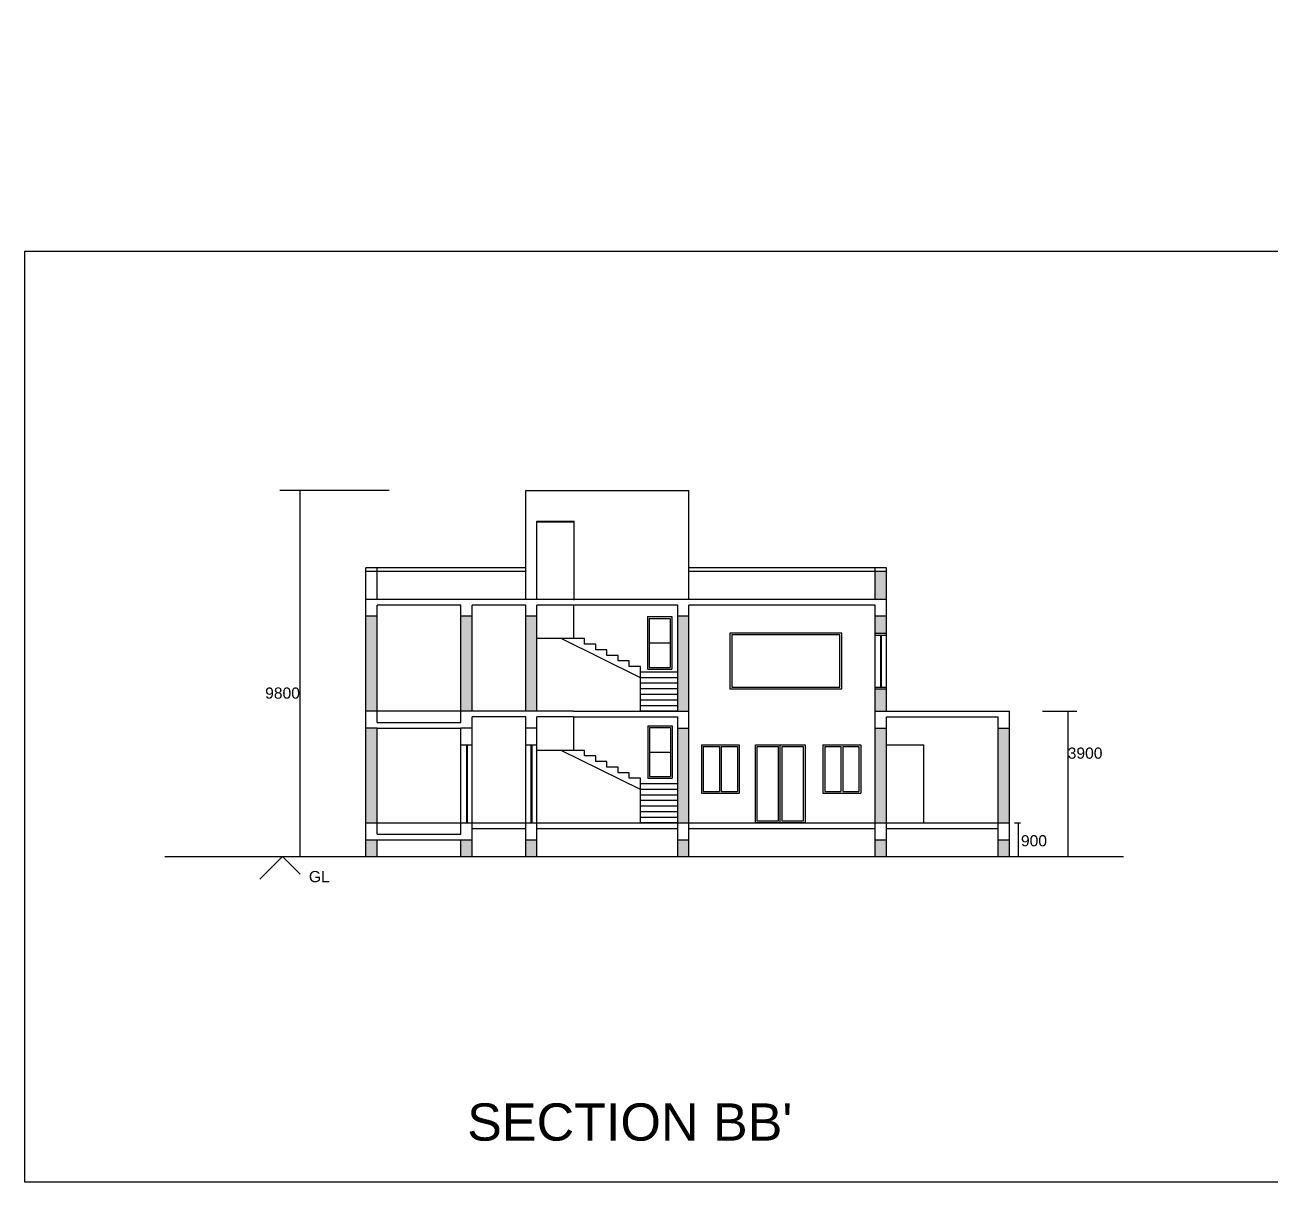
# Model space of a CAD drawing. Header units: metres. Extents: x 3586 to 7307, y 3108 to 6437.
# Drawn here: x 3828.21 to 3861.63, y 3199.54 to 3230.61 of the extents above; entities that cross this region are included whole.
import ezdxf

# ---------------------------------------------------------------- set-up
doc = ezdxf.new("R2010")
doc.units = ezdxf.units.M
doc.linetypes.add('DASHED', pattern=[0.75, 0.5, -0.25])
for name, color, linetype in [('DIMENSION', 255, 'DASHED'), ('DOORS', 170, 'Continuous'), ('PDF2_0', 7, 'Continuous'), ('wall', 7, 'Continuous'), ('window', 140, 'Continuous')]:
    doc.layers.add(name, color=color, linetype=linetype)
doc.styles.get("Standard").update_dxf_attribs({"font": 'arial.ttf'})

msp = doc.modelspace()

# ---------------------------------------------------------------- hatches: boundary and pattern name
at = {"layer": 'wall'}
h = msp.add_hatch(dxfattribs=at)
h.set_pattern_fill('ANSI35', color=256, scale=0.05)
h.paths.add_polyline_path([(3848.167, 3244.318), (3847.867, 3244.318), (3847.867, 3242.318), (3847.017, 3242.318), (3847.017, 3242.018), (3848.167, 3242.018)])
h.paths.add_polyline_path([(3852.152, 3245.618), (3850.231, 3245.618), (3850.231, 3245.318), (3852.152, 3245.318)])
h.paths.add_polyline_path([(3851.467, 3245.965), (3851.167, 3245.965), (3851.167, 3245.618), (3851.467, 3245.618)])
h.paths.add_polyline_path([(3851.467, 3247.368), (3851.426, 3247.368), (3851.426, 3247.367), (3851.301, 3247.367), (3851.167, 3247.368), (3851.167, 3246.965), (3851.467, 3246.965)])
h.paths.add_polyline_path([(3851.467, 3249.264), (3851.167, 3249.264), (3851.167, 3248.868), (3851.467, 3248.868)])
h.paths.add_polyline_path([(3851.467, 3250.618), (3851.167, 3250.618), (3851.167, 3250.264), (3851.467, 3250.264)])
h.paths.add_polyline_path([(3852.152, 3250.918), (3849.167, 3250.918), (3849.167, 3250.618), (3852.152, 3250.618)])
h.paths.add_polyline_path([(3849.167, 3250.918), (3848.231, 3250.921), (3848.231, 3250.618), (3849.167, 3250.618)])
h.paths.add_polyline_path([(3842.167, 3247.118), (3841.867, 3247.118), (3841.867, 3245.618), (3842.167, 3245.618)])
h.paths.add_polyline_path([(3837.367, 3245.965), (3837.067, 3245.965), (3837.067, 3245.618), (3837.367, 3245.618)])
h.paths.add_polyline_path([(3837.367, 3248.418), (3837.067, 3248.418), (3837.067, 3246.965), (3837.367, 3246.965)])
h.paths.add_polyline_path([(3916.648, 3245.142), (3915.359, 3245.142), (3915.359, 3250.442), (3915.059, 3250.442), (3915.059, 3245.142), (3913.77, 3245.142), (3913.77, 3244.842), (3916.648, 3244.842)])
h.paths.add_polyline_path([(3913.07, 3245.142), (3912.414, 3245.142), (3912.414, 3244.842), (3913.07, 3244.842)])
h.paths.add_polyline_path([(3912.014, 3245.142), (3910.943, 3245.142), (3910.943, 3244.842), (3912.014, 3244.842)])
h.paths.add_polyline_path([(3910.243, 3245.142), (3908.656, 3245.142), (3908.656, 3244.975), (3908.589, 3244.975), (3908.589, 3245.075), (3908.623, 3245.075), (3908.623, 3245.092, 0.013524), (3908.621, 3245.142), (3908.559, 3245.142), (3908.559, 3244.842), (3910.243, 3244.842)])
h.paths.add_polyline_path([(3907.259, 3245.142), (3904.759, 3245.142), (3904.759, 3247.342), (3905.616, 3247.342), (3905.616, 3247.642), (3904.759, 3247.642), (3904.759, 3250.142), (3905.55, 3250.142), (3905.55, 3250.442), (3904.459, 3250.442), (3904.459, 3244.842), (3907.259, 3244.842)])
h.paths.add_polyline_path([(3907.559, 3246.342), (3907.259, 3246.342), (3907.259, 3245.142), (3907.559, 3245.142)])
h.paths.add_polyline_path([(3921.659, 3246.142), (3921.359, 3246.142), (3921.359, 3245.142), (3919.85, 3245.142), (3919.85, 3244.842), (3921.659, 3244.842)])
h.paths.add_polyline_path([(3922.344, 3245.142), (3921.659, 3245.142), (3921.659, 3244.842), (3922.344, 3244.842)])
h.paths.add_polyline_path([(3921.659, 3250.442), (3919.359, 3250.442), (3919.359, 3250.142), (3921.359, 3250.142), (3921.359, 3249.142), (3921.659, 3249.142)])
h.paths.add_polyline_path([(3922.344, 3250.442), (3921.659, 3250.442), (3921.659, 3250.142), (3922.344, 3250.142)])
h.paths.add_polyline_path([(3922.732, 3253.358), (3922.432, 3253.358), (3922.432, 3251.267), (3922.732, 3251.267)])
h.paths.add_polyline_path([(3919.359, 3250.442), (3918.424, 3250.442), (3918.424, 3250.142), (3919.359, 3250.142)])
h.paths.add_polyline_path([(3914.059, 3250.442), (3912.459, 3250.442), (3912.459, 3250.142), (3914.059, 3250.142)])
h.paths.add_polyline_path([(3912.059, 3250.442), (3910.559, 3250.442), (3910.559, 3250.916), (3910.259, 3250.916), (3910.259, 3250.442), (3907.659, 3250.442), (3907.659, 3250.142), (3912.059, 3250.142)])
h.paths.add_polyline_path([(3910.559, 3251.585), (3910.259, 3251.585), (3910.259, 3250.916), (3910.559, 3250.916)])
h.paths.add_polyline_path([(3910.559, 3254.228), (3910.259, 3254.228), (3910.259, 3253.085), (3910.559, 3253.085)])
h.paths.add_polyline_path([(3911.059, 3254.528), (3907.659, 3254.528), (3907.659, 3254.228), (3911.059, 3254.228)])
h.paths.add_polyline_path([(3916.648, 3254.528), (3912.459, 3254.528), (3912.459, 3254.228), (3916.648, 3254.228)])
h.paths.add_polyline_path([(3917.959, 3254.528), (3916.648, 3254.528), (3916.648, 3254.228), (3917.959, 3254.228)])
h.paths.add_polyline_path([(3907.259, 3250.442), (3906.25, 3250.442), (3906.25, 3250.142), (3907.259, 3250.142)], flags=16)
h.paths.add_polyline_path([(3907.559, 3250.145), (3907.259, 3250.145), (3907.259, 3250.142), (3907.259, 3247.642), (3906.616, 3247.642), (3906.616, 3247.475), (3906.616, 3247.342), (3907.559, 3247.342)])
h.paths.add_polyline_path([(3918.359, 3258.528), (3918.059, 3258.528), (3918.059, 3254.528), (3918.359, 3254.528)])
h.paths.add_polyline_path([(3918.024, 3258.828), (3916.648, 3258.828), (3916.648, 3258.528), (3918.024, 3258.528)])
h.paths.add_polyline_path([(3916.648, 3256.269), (3915.359, 3256.269), (3915.359, 3258.528), (3915.717, 3258.528), (3915.717, 3258.828), (3913.587, 3258.828), (3913.587, 3258.528), (3915.059, 3258.528), (3915.059, 3255.969), (3916.648, 3255.969)])
h.paths.add_polyline_path([(3917.059, 3256.269), (3916.648, 3256.269), (3916.648, 3255.969), (3917.059, 3255.969)])
h.paths.add_polyline_path([(3916.648, 3258.828), (3916.417, 3258.828), (3916.417, 3258.528), (3916.648, 3258.528)], flags=17)
h.paths.add_polyline_path([(3912.014, 3258.828), (3910.181, 3258.828), (3910.181, 3258.528), (3912.014, 3258.528)])
h.paths.add_polyline_path([(3912.887, 3258.828), (3912.414, 3258.828), (3912.414, 3258.528), (3912.887, 3258.528)])
h.paths.add_polyline_path([(3909.481, 3258.828), (3907.659, 3258.828), (3907.659, 3258.528), (3909.481, 3258.528)])
h.paths.add_polyline_path([(3907.559, 3258.528), (3907.259, 3258.528), (3907.259, 3257.821), (3907.559, 3257.821)])
h.paths.add_polyline_path([(3907.559, 3256.321), (3907.259, 3256.321), (3907.259, 3254.528), (3907.559, 3254.528)])
h.paths.add_polyline_path([(3974.088, 3248.523), (3973.788, 3248.523), (3973.788, 3248.112), (3974.088, 3248.112)])
h.paths.add_polyline_path([(3974.088, 3246.812), (3973.788, 3246.812), (3973.788, 3246.008), (3974.088, 3246.008)])
h.paths.add_polyline_path([(3974.088, 3245.558), (3973.788, 3245.558), (3973.788, 3245.108), (3974.088, 3245.108)])
h.paths.add_polyline_path([(3971.088, 3245.558), (3970.788, 3245.558), (3970.788, 3245.108), (3971.088, 3245.108)])
h.paths.add_polyline_path([(3974.088, 3251.488), (3973.788, 3251.488), (3973.788, 3248.973), (3974.088, 3248.973)])
h.paths.add_polyline_path([(3974.088, 3252.838), (3973.788, 3252.838), (3973.788, 3251.938), (3974.088, 3251.938)])
h.paths.add_polyline_path([(3986.261, 3254.488), (3985.961, 3254.488), (3985.961, 3251.073), (3986.261, 3251.073)])
h.paths.add_polyline_path([(3986.261, 3249.573), (3985.961, 3249.573), (3985.961, 3248.108), (3986.261, 3248.108)])
h.paths.add_polyline_path([(3986.261, 3246.608), (3985.961, 3246.608), (3985.961, 3246.008), (3986.261, 3246.008)])
h.paths.add_polyline_path([(3986.261, 3245.558), (3985.961, 3245.558), (3985.961, 3245.108), (3986.261, 3245.108)])
h.paths.add_polyline_path([(3837.662, 3214.728), (3837.362, 3214.728), (3837.362, 3212.178), (3837.662, 3212.178)])
h.paths.add_polyline_path([(3840.212, 3214.728), (3839.912, 3214.728), (3839.912, 3212.178), (3840.212, 3212.178)])
h.paths.add_polyline_path([(3841.952, 3214.728), (3841.652, 3214.728), (3841.652, 3212.178), (3841.952, 3212.178)])
h.paths.add_polyline_path([(3846.032, 3214.728), (3845.732, 3214.728), (3845.732, 3212.178), (3846.032, 3212.178)])
h.paths.add_polyline_path([(3846.032, 3211.728), (3845.732, 3211.728), (3845.732, 3209.178), (3846.032, 3209.178)])
h.paths.add_polyline_path([(3837.662, 3211.728), (3837.362, 3211.728), (3837.362, 3209.178), (3837.662, 3209.178)])
h.paths.add_polyline_path([(3851.332, 3211.278), (3851.332, 3211.728), (3851.032, 3211.728), (3851.032, 3209.178), (3851.332, 3209.178)])
h.paths.add_polyline_path([(3854.632, 3211.728), (3854.332, 3211.728), (3854.332, 3209.178), (3854.632, 3209.178)])
h.paths.add_polyline_path([(3851.332, 3212.778), (3851.032, 3212.778), (3851.032, 3212.178), (3851.332, 3212.178)])
h.paths.add_polyline_path([(3851.332, 3214.728), (3851.032, 3214.728), (3851.032, 3214.273), (3851.332, 3214.273)])
h.paths.add_polyline_path([(3851.332, 3215.928), (3851.032, 3215.928), (3851.032, 3215.178), (3851.332, 3215.178)])
h.paths.add_polyline_path([(3854.632, 3208.728), (3854.332, 3208.728), (3854.332, 3208.278), (3854.632, 3208.278)])
h.paths.add_polyline_path([(3851.332, 3208.728), (3851.032, 3208.728), (3851.032, 3208.278), (3851.332, 3208.278)])
h.paths.add_polyline_path([(3846.032, 3208.728), (3845.732, 3208.728), (3845.732, 3208.278), (3846.032, 3208.278)])
h.paths.add_polyline_path([(3841.952, 3208.728), (3841.652, 3208.728), (3841.652, 3208.278), (3841.952, 3208.278)])
h.paths.add_polyline_path([(3840.212, 3208.728), (3839.912, 3208.728), (3839.912, 3208.278), (3840.212, 3208.278)])
h.paths.add_polyline_path([(3837.662, 3208.728), (3837.362, 3208.728), (3837.362, 3208.278), (3837.662, 3208.278)])

# ---------------------------------------------------------------- linework, layer by layer
at = {"layer": 'DOORS'}
for p, q in [((3848.434, 3209.228), (3848.434, 3211.228)), ((3848.484, 3209.178), (3848.484, 3211.278)), ((3848.534, 3209.228), (3848.534, 3211.228))]:
    msp.add_line(p, q, dxfattribs=at)
msp.add_lwpolyline([(3847.816, 3211.278), (3849.151, 3211.278), (3849.151, 3209.178), (3847.816, 3209.178)], close=True, dxfattribs=at)
for points in [[(3848.434, 3209.228), (3847.866, 3209.228), (3847.866, 3211.228), (3848.434, 3211.228)], [(3848.534, 3211.228), (3849.101, 3211.228), (3849.101, 3209.228), (3848.534, 3209.228)]]:
    msp.add_lwpolyline(points, dxfattribs=at)
at = {"layer": 'PDF2_0', "lineweight": 30}
msp.add_lwpolyline([(3828.211, 3224.534), (3863.21, 3224.534), (3863.21, 3199.537), (3828.211, 3199.537)], close=True, dxfattribs=at)
at = {"layer": 'wall'}
for p, q in [((3837.989, 3218.108), (3835.053, 3218.108)), ((3835.59, 3218.108), (3835.59, 3208.278)), ((3841.652, 3215.178), (3841.652, 3218.108)), ((3841.652, 3218.108), (3846.032, 3218.108)), ((3846.032, 3215.178), (3846.032, 3218.108)), ((3841.952, 3215.178), (3841.952, 3217.278)), ((3841.952, 3217.278), (3842.952, 3217.278)), ((3841.952, 3217.265), (3842.952, 3217.265)), ((3842.952, 3215.178), (3842.952, 3217.278)), ((3842.952, 3215.165), (3842.952, 3217.265)), ((3837.362, 3208.278), (3837.362, 3216.028)), ((3841.652, 3216.028), (3837.362, 3216.028)), ((3841.652, 3215.928), (3837.362, 3215.928)), ((3837.662, 3215.178), (3837.662, 3216.028)), ((3851.332, 3216.028), (3846.032, 3216.028)), ((3851.332, 3215.928), (3846.032, 3215.928)), ((3851.032, 3215.178), (3851.032, 3216.028)), ((3851.332, 3212.178), (3851.332, 3216.028)), ((3851.332, 3215.178), (3837.362, 3215.178)), ((3839.912, 3215.028), (3837.662, 3215.028)), ((3837.662, 3211.878), (3837.662, 3215.028)), ((3839.912, 3211.878), (3839.912, 3215.028)), ((3840.212, 3212.178), (3840.212, 3215.028)), ((3841.652, 3215.028), (3840.212, 3215.028)), ((3841.652, 3212.178), (3841.652, 3215.028)), ((3841.952, 3212.178), (3841.952, 3215.028)), ((3842.932, 3215.028), (3841.952, 3215.028)), ((3845.732, 3215.028), (3841.952, 3215.028)), ((3842.932, 3215.028), (3842.932, 3214.128)), ((3845.732, 3212.178), (3845.732, 3215.028)), ((3846.032, 3208.278), (3846.032, 3215.028)), ((3851.032, 3215.028), (3846.032, 3215.028)), ((3851.032, 3208.278), (3851.032, 3215.028)), ((3837.662, 3214.728), (3837.362, 3214.728)), ((3840.212, 3214.728), (3839.912, 3214.728)), ((3841.952, 3214.728), (3841.652, 3214.728)), ((3846.032, 3214.728), (3845.732, 3214.728)), ((3851.332, 3214.728), (3851.032, 3214.728)), ((3842.932, 3214.128), (3841.952, 3214.128)), ((3844.732, 3213.078), (3842.6, 3214.128)), ((3843.232, 3214.128), (3842.932, 3214.128)), ((3843.232, 3213.978), (3843.232, 3214.128)), ((3843.532, 3213.978), (3843.232, 3213.978)), ((3843.532, 3213.828), (3843.532, 3213.978)), ((3843.682, 3213.828), (3843.532, 3213.828)), ((3843.832, 3213.828), (3843.682, 3213.828)), ((3843.832, 3213.678), (3843.832, 3213.828)), ((3844.132, 3213.678), (3843.832, 3213.678)), ((3844.132, 3213.528), (3844.132, 3213.678)), ((3844.432, 3213.528), (3844.132, 3213.528)), ((3844.432, 3213.378), (3844.432, 3213.528)), ((3844.732, 3213.378), (3844.432, 3213.378)), ((3844.732, 3213.228), (3844.732, 3213.378)), ((3845.732, 3213.228), (3844.732, 3213.228)), ((3844.732, 3212.178), (3844.732, 3213.228)), ((3845.732, 3213.078), (3844.732, 3213.078)), ((3845.732, 3212.928), (3844.732, 3212.928)), ((3845.732, 3212.778), (3844.732, 3212.778)), ((3845.732, 3212.628), (3844.732, 3212.628)), ((3845.732, 3212.478), (3844.732, 3212.478)), ((3841.952, 3212.178), (3837.362, 3212.178)), ((3842.932, 3212.178), (3841.952, 3212.178)), ((3842.932, 3212.178), (3846.032, 3212.178)), ((3845.732, 3212.328), (3844.732, 3212.328)), ((3845.732, 3212.178), (3844.732, 3212.178)), ((3851.032, 3212.178), (3851.332, 3212.178)), ((3851.332, 3212.178), (3854.632, 3212.178)), ((3854.632, 3208.278), (3854.632, 3212.178)), ((3855.519, 3212.178), (3856.443, 3212.178)), ((3856.198, 3212.178), (3856.198, 3208.278)), ((3837.662, 3211.878), (3839.912, 3211.878)), ((3840.212, 3208.278), (3840.212, 3212.028)), ((3841.652, 3212.028), (3840.212, 3212.028)), ((3841.652, 3208.278), (3841.652, 3212.028)), ((3841.952, 3208.278), (3841.952, 3212.028)), ((3842.932, 3212.028), (3841.952, 3212.028)), ((3842.932, 3212.028), (3841.952, 3212.028)), ((3842.932, 3212.028), (3842.932, 3211.128)), ((3842.932, 3212.028), (3845.732, 3212.028)), ((3845.732, 3208.278), (3845.732, 3212.028)), ((3851.332, 3208.278), (3851.332, 3212.028)), ((3851.332, 3212.028), (3854.332, 3212.028)), ((3854.332, 3208.278), (3854.332, 3212.028)), ((3837.662, 3211.728), (3837.362, 3211.728)), ((3837.662, 3211.728), (3839.912, 3211.728)), ((3837.662, 3208.878), (3837.662, 3211.728)), ((3840.212, 3211.728), (3839.912, 3211.728)), ((3839.912, 3208.878), (3839.912, 3211.728)), ((3841.952, 3211.728), (3841.652, 3211.728)), ((3845.732, 3211.728), (3846.032, 3211.728)), ((3851.032, 3211.728), (3851.332, 3211.728)), ((3854.332, 3211.728), (3854.632, 3211.728)), ((3839.912, 3211.278), (3840.212, 3211.278)), ((3840.062, 3211.278), (3840.062, 3209.178)), ((3840.082, 3211.278), (3840.082, 3209.178)), ((3841.652, 3211.278), (3841.952, 3211.278)), ((3841.792, 3211.278), (3841.792, 3209.178)), ((3841.802, 3211.278), (3841.802, 3209.178)), ((3841.812, 3211.278), (3841.812, 3209.178)), ((3842.932, 3211.128), (3841.952, 3211.128)), ((3844.732, 3210.078), (3842.6, 3211.128)), ((3843.232, 3211.128), (3842.932, 3211.128)), ((3843.232, 3210.978), (3843.232, 3211.128)), ((3851.332, 3211.278), (3852.332, 3211.278)), ((3851.332, 3208.278), (3851.332, 3211.278)), ((3852.332, 3209.178), (3852.332, 3211.278)), ((3843.532, 3210.978), (3843.232, 3210.978)), ((3843.532, 3210.828), (3843.532, 3210.978)), ((3843.682, 3210.828), (3843.532, 3210.828)), ((3843.832, 3210.828), (3843.682, 3210.828)), ((3843.832, 3210.678), (3843.832, 3210.828)), ((3844.132, 3210.678), (3843.832, 3210.678)), ((3844.132, 3210.528), (3844.132, 3210.678)), ((3844.432, 3210.528), (3844.132, 3210.528)), ((3844.432, 3210.378), (3844.432, 3210.528)), ((3844.732, 3210.378), (3844.432, 3210.378)), ((3844.732, 3210.228), (3844.732, 3210.378)), ((3845.732, 3210.228), (3844.732, 3210.228)), ((3844.732, 3209.178), (3844.732, 3210.228)), ((3845.732, 3210.078), (3844.732, 3210.078)), ((3845.732, 3209.928), (3844.732, 3209.928)), ((3845.732, 3209.778), (3844.732, 3209.778)), ((3845.732, 3209.628), (3844.732, 3209.628)), ((3845.732, 3209.478), (3844.732, 3209.478)), ((3837.362, 3209.178), (3854.632, 3209.178)), ((3845.732, 3209.328), (3844.732, 3209.328)), ((3845.732, 3209.178), (3844.732, 3209.178)), ((3854.77, 3209.178), (3854.931, 3209.178)), ((3854.864, 3209.178), (3854.864, 3208.278)), ((3837.662, 3208.878), (3839.912, 3208.878)), ((3840.212, 3209.028), (3841.652, 3209.028)), ((3841.952, 3209.028), (3845.732, 3209.028)), ((3846.032, 3209.028), (3851.032, 3209.028)), ((3851.332, 3209.028), (3854.332, 3209.028)), ((3837.362, 3208.728), (3837.662, 3208.728)), ((3837.362, 3208.728), (3840.212, 3208.728)), ((3837.662, 3208.278), (3837.662, 3208.728)), ((3839.912, 3208.278), (3839.912, 3208.728)), ((3841.652, 3208.728), (3841.952, 3208.728)), ((3845.732, 3208.728), (3846.032, 3208.728)), ((3851.032, 3208.728), (3851.332, 3208.728)), ((3854.332, 3208.728), (3854.632, 3208.728)), ((3854.332, 3208.728), (3854.632, 3208.728)), ((3831.965, 3208.278), (3857.695, 3208.278)), ((3835.127, 3208.278), (3834.513, 3207.666)), ((3835.127, 3208.278), (3835.599, 3207.803)), ((3837.362, 3208.278), (3837.662, 3208.278)), ((3837.662, 3208.278), (3854.332, 3208.278)), ((3854.332, 3208.278), (3854.632, 3208.278))]:
    msp.add_line(p, q, dxfattribs=at)
at = {"layer": 'window'}
for p, q in [((3844.918, 3214.718), (3844.918, 3213.313)), ((3844.918, 3214.718), (3845.575, 3214.718)), ((3844.965, 3214.671), (3844.965, 3213.357)), ((3844.965, 3214.671), (3845.528, 3214.671)), ((3845.528, 3214.671), (3845.528, 3213.357)), ((3845.575, 3214.718), (3845.575, 3213.311)), ((3851.032, 3214.273), (3851.332, 3214.273)), ((3851.032, 3214.222), (3851.332, 3214.222)), ((3851.172, 3214.222), (3851.172, 3212.828)), ((3851.192, 3214.222), (3851.192, 3212.828)), ((3844.965, 3214.014), (3845.528, 3214.014)), ((3844.918, 3213.311), (3845.575, 3213.311)), ((3844.965, 3213.357), (3845.528, 3213.357)), ((3851.032, 3212.828), (3851.332, 3212.828)), ((3851.032, 3212.778), (3851.332, 3212.778)), ((3844.925, 3211.786), (3844.925, 3210.382)), ((3844.925, 3211.786), (3845.581, 3211.786)), ((3845.581, 3211.786), (3845.581, 3210.379)), ((3844.972, 3211.739), (3844.972, 3210.426)), ((3844.972, 3211.739), (3845.534, 3211.739)), ((3845.534, 3211.739), (3845.534, 3210.426)), ((3844.972, 3211.083), (3845.534, 3211.083)), ((3846.367, 3211.278), (3847.384, 3211.278)), ((3846.367, 3211.278), (3846.367, 3209.978)), ((3846.417, 3211.228), (3846.849, 3211.228)), ((3846.417, 3211.228), (3846.417, 3210.028)), ((3846.849, 3211.228), (3846.849, 3210.028)), ((3846.899, 3211.228), (3847.334, 3211.228)), ((3846.899, 3211.228), (3846.899, 3210.028)), ((3847.334, 3211.228), (3847.334, 3210.028)), ((3847.384, 3211.278), (3847.384, 3209.978)), ((3849.626, 3211.278), (3850.643, 3211.278)), ((3849.626, 3211.278), (3849.626, 3209.978)), ((3849.676, 3211.228), (3850.108, 3211.228)), ((3849.676, 3211.228), (3849.676, 3210.028)), ((3850.108, 3211.228), (3850.108, 3210.028)), ((3850.158, 3211.228), (3850.593, 3211.228)), ((3850.158, 3211.228), (3850.158, 3210.028)), ((3850.593, 3211.228), (3850.593, 3210.028)), ((3850.643, 3211.278), (3850.643, 3209.978)), ((3844.972, 3210.426), (3845.534, 3210.426)), ((3844.925, 3210.379), (3845.581, 3210.379)), ((3846.367, 3209.978), (3847.384, 3209.978)), ((3846.417, 3210.028), (3846.849, 3210.028)), ((3846.899, 3210.028), (3847.334, 3210.028)), ((3849.626, 3209.978), (3850.643, 3209.978)), ((3849.676, 3210.028), (3850.108, 3210.028)), ((3850.158, 3210.028), (3850.593, 3210.028))]:
    msp.add_line(p, q, dxfattribs=at)
for points in [[(3847.132, 3212.778), (3850.132, 3212.778), (3850.132, 3214.278), (3847.132, 3214.278)], [(3847.182, 3212.828), (3850.082, 3212.828), (3850.082, 3214.228), (3847.182, 3214.228)]]:
    msp.add_lwpolyline(points, close=True, dxfattribs=at)

# ---------------------------------------------------------------- texts
at = {"layer": 'DIMENSION', "insert": (3840.08, 3201.65), "char_height": 1, "attachment_point": 1}
msp.add_mtext_dynamic_manual_height_columns("SECTION BB'", width=24.36989, gutter_width=12.5, heights=[0], dxfattribs=at)
at = {"layer": 'wall', "char_height": 0.3, "attachment_point": 1}
for s, width, insert in [('9800', 2.58265, (3834.659, 3212.816)), ('3900', 2.62504, (3856.198, 3211.204)), ('900', 1.12171, (3854.942, 3208.852)), ('GL', 2.12846, (3835.832, 3207.889))]:
    msp.add_mtext_dynamic_manual_height_columns(s, width=width, gutter_width=12.5, heights=[0], dxfattribs=dict(at, insert=insert))

doc.saveas('drawing.dxf')
